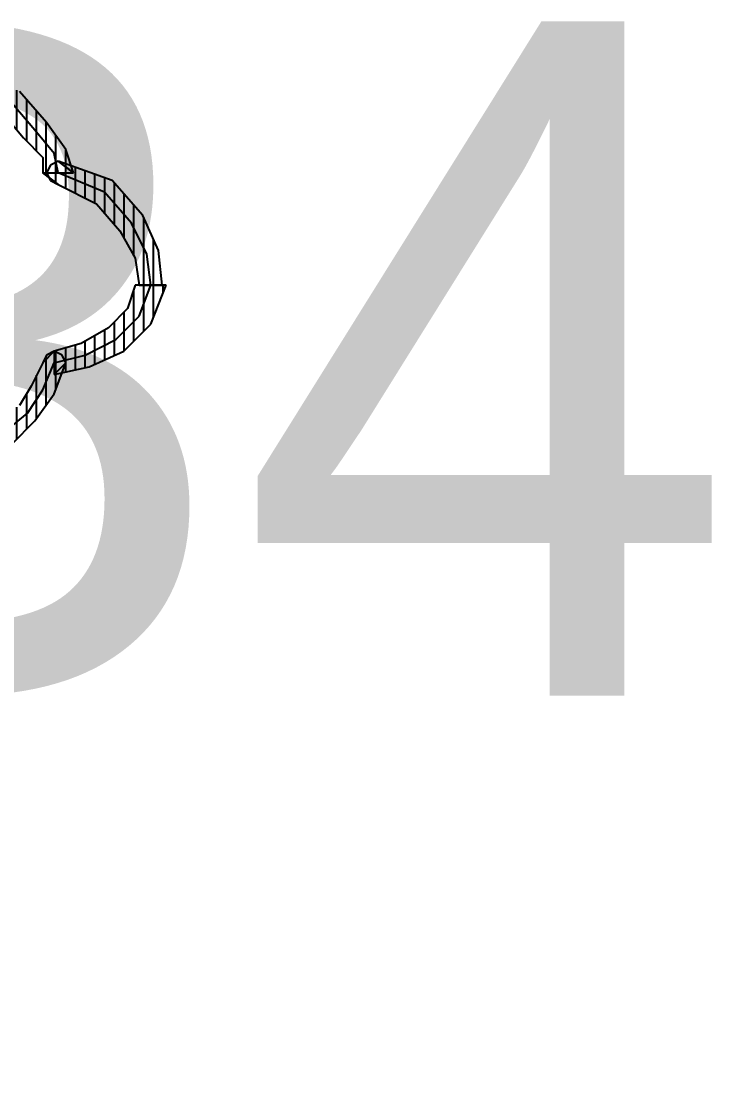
# Model space of a CAD drawing. Header units: millimetres. Extents: x 11489 to 12006, y 36725 to 37730.
# Drawn here: x 11687.41 to 11696.26, y 36931.5 to 36945.26 of the extents above; entities that cross this region are included whole.
import ezdxf
from ezdxf.enums import TextEntityAlignment as Align

# ---------------------------------------------------------------- set-up
doc = ezdxf.new("R2010")
doc.units = ezdxf.units.MM
doc.layers.add('OC-Mutfak_Ekipman', color=252, linetype='Continuous')
doc.styles.add('TAKSİM', font='GOTHIC.TTF', dxfattribs={"height": 7})
pattern_1 = [(360, (-19413.11011, 29189.02214), (1e-16, 0.125), [25])]

# ---------------------------------------------------------------- blocks, each defined once
blk = doc.blocks.new('A$C0b4f8896')
at = {"ltscale": 30}
h = blk.add_hatch(dxfattribs=at)
h.set_pattern_fill('DC_LINES', color=256, scale=0.1, style=0)
h.set_pattern_definition(pattern_1)
edge = h.paths.add_edge_path(flags=0)
edge.add_line((26.874, 37.305), (26.725, 37.453))
edge.add_line((26.725, 37.453), (26.427, 37.602))
edge.add_line((26.427, 37.602), (26.178, 37.75))
edge.add_line((26.178, 37.75), (25.98, 38.047))
edge.add_line((25.98, 38.047), (25.781, 38.344))
edge.add_line((25.781, 38.344), (25.483, 38.146))
edge.add_line((25.483, 38.146), (25.682, 37.849))
edge.add_line((25.682, 37.849), (25.98, 37.552))
edge.add_line((25.98, 37.552), (26.327, 37.305))
edge.add_line((26.327, 37.305), (26.725, 37.156))
edge.add_line((26.725, 37.156), (26.576, 37.305))
edge.add_line((26.576, 37.305), (26.725, 37.156))
edge.add_line((26.725, 37.156), (26.824, 37.205))
edge.add_line((26.824, 37.205), (26.874, 37.305))
edge.add_line((26.874, 37.305), (26.824, 37.403))
edge.add_line((26.824, 37.403), (26.725, 37.453))
h = blk.add_hatch(dxfattribs=at)
h.set_pattern_fill('DC_LINES', color=256, scale=0.1, style=0)
h.set_pattern_definition(pattern_1)
edge = h.paths.add_edge_path(flags=0)
edge.add_line((30.401, 38.344), (30.152, 38.294))
edge.add_line((30.152, 38.294), (29.904, 37.947))
edge.add_line((29.904, 37.947), (29.606, 37.7))
edge.add_line((29.606, 37.7), (29.357, 37.453))
edge.add_line((29.357, 37.453), (29.159, 37.453))
edge.add_line((29.159, 37.453), (29.159, 37.057))
edge.add_line((29.159, 37.057), (29.457, 37.156))
edge.add_line((29.457, 37.156), (29.805, 37.403))
edge.add_line((29.805, 37.403), (30.202, 37.75))
edge.add_line((30.202, 37.75), (30.45, 38.195))
edge.add_line((30.45, 38.195), (30.202, 38.146))
edge.add_line((30.202, 38.146), (30.45, 38.195))
edge.add_line((30.45, 38.195), (30.45, 38.344))
edge.add_line((30.45, 38.344), (30.351, 38.393))
edge.add_line((30.351, 38.393), (30.202, 38.393))
edge.add_line((30.202, 38.393), (30.152, 38.294))
h = blk.add_hatch(dxfattribs=at)
h.set_pattern_fill('DC_LINES', color=256, scale=0.1, style=0)
h.set_pattern_definition(pattern_1)
edge = h.paths.add_edge_path(flags=0)
edge.add_line((29.159, 37.453), (29.01, 37.255))
edge.add_line((29.01, 37.255), (28.761, 36.761))
edge.add_line((28.761, 36.761), (28.414, 36.463))
edge.add_line((28.414, 36.463), (28.066, 36.266))
edge.add_line((28.066, 36.266), (27.718, 36.216))
edge.add_line((27.718, 36.216), (27.718, 35.919))
edge.add_line((27.718, 35.919), (28.165, 35.969))
edge.add_line((28.165, 35.969), (28.612, 36.167))
edge.add_line((28.612, 36.167), (29.059, 36.562))
edge.add_line((29.059, 36.562), (29.308, 37.255))
edge.add_line((29.308, 37.255), (29.159, 37.057))
edge.add_line((29.159, 37.057), (29.308, 37.255))
edge.add_line((29.308, 37.255), (29.258, 37.354))
edge.add_line((29.258, 37.354), (29.159, 37.403))
edge.add_line((29.159, 37.403), (29.059, 37.354))
edge.add_line((29.059, 37.354), (29.01, 37.255))
h = blk.add_hatch(dxfattribs=at)
h.set_pattern_fill('DC_LINES', color=256, scale=0.1, style=0)
h.set_pattern_definition(pattern_1)
edge = h.paths.add_edge_path(flags=0)
edge.add_line((27.718, 36.216), (27.718, 36.266))
edge.add_line((27.718, 36.266), (27.42, 36.364))
edge.add_line((27.42, 36.364), (27.172, 36.611))
edge.add_line((27.172, 36.611), (26.973, 36.958))
edge.add_line((26.973, 36.958), (26.874, 37.305))
edge.add_line((26.874, 37.305), (26.576, 37.305))
edge.add_line((26.576, 37.305), (26.675, 36.859))
edge.add_line((26.675, 36.859), (26.874, 36.414))
edge.add_line((26.874, 36.414), (27.221, 36.067))
edge.add_line((27.221, 36.067), (27.718, 35.87))
edge.add_line((27.718, 35.87), (27.718, 35.919))
for p, q in [((25.682, 37.849), (25.98, 37.552)), ((25.831, 37.947), (26.079, 37.65)), ((29.904, 37.947), (29.606, 37.7)), ((29.705, 37.552), (30.053, 37.849)), ((26.427, 37.602), (26.178, 37.75)), ((29.805, 37.403), (30.202, 37.75)), ((26.079, 37.65), (26.377, 37.453)), ((26.725, 37.453), (26.427, 37.602)), ((29.606, 37.7), (29.357, 37.453)), ((25.98, 37.552), (26.327, 37.305)), ((26.377, 37.453), (26.725, 37.305)), ((26.874, 37.305), (26.725, 37.453)), ((26.824, 37.403), (26.725, 37.453)), ((26.725, 37.453), (26.874, 37.305)), ((29.159, 37.453), (29.01, 37.255)), ((29.01, 37.255), (29.159, 37.453)), ((29.357, 37.453), (29.159, 37.453)), ((29.159, 37.453), (29.159, 37.057)), ((29.159, 37.453), (29.159, 37.453)), ((29.407, 37.305), (29.705, 37.552)), ((26.327, 37.305), (26.725, 37.156)), ((26.874, 37.305), (26.576, 37.305)), ((26.576, 37.305), (26.675, 36.859)), ((26.725, 37.156), (26.576, 37.305)), ((26.576, 37.305), (26.725, 37.156)), ((26.725, 37.305), (26.824, 36.908)), ((26.874, 37.305), (26.824, 37.403)), ((26.824, 37.205), (26.874, 37.305)), ((26.973, 36.958), (26.874, 37.305)), ((26.874, 37.305), (26.874, 37.305)), ((29.059, 37.354), (29.01, 37.255)), ((29.159, 37.403), (29.059, 37.354)), ((29.258, 37.354), (29.159, 37.403)), ((29.159, 37.255), (29.407, 37.305)), ((29.308, 37.255), (29.258, 37.354)), ((29.457, 37.156), (29.805, 37.403)), ((26.725, 37.156), (26.824, 37.205)), ((29.01, 37.255), (28.761, 36.761)), ((28.91, 36.661), (29.159, 37.255)), ((29.059, 36.562), (29.308, 37.255)), ((29.308, 37.255), (29.159, 37.057)), ((29.159, 37.057), (29.308, 37.255)), ((29.159, 37.057), (29.457, 37.156)), ((26.824, 36.908), (27.023, 36.513)), ((27.172, 36.611), (26.973, 36.958)), ((26.675, 36.859), (26.874, 36.414)), ((28.761, 36.761), (28.414, 36.463)), ((27.42, 36.364), (27.172, 36.611)), ((28.513, 36.314), (28.91, 36.661)), ((27.023, 36.513), (27.321, 36.216)), ((28.612, 36.167), (29.059, 36.562)), ((26.874, 36.414), (27.221, 36.067)), ((27.718, 36.266), (27.42, 36.364)), ((28.414, 36.463), (28.066, 36.266)), ((27.321, 36.216), (27.718, 36.067)), ((27.718, 36.216), (27.718, 36.266)), ((28.066, 36.266), (27.718, 36.216)), ((27.718, 35.919), (27.718, 36.216)), ((27.718, 36.216), (27.718, 36.216)), ((27.718, 36.216), (27.718, 35.919)), ((28.116, 36.117), (28.513, 36.314)), ((27.221, 36.067), (27.718, 35.87)), ((27.718, 36.067), (28.116, 36.117)), ((28.165, 35.969), (28.612, 36.167)), ((27.718, 35.919), (28.165, 35.969)), ((27.718, 35.87), (27.718, 35.919))]:
    blk.add_line(p, q, dxfattribs=at)

msp = doc.modelspace()

# ---------------------------------------------------------------- block references
at = {"layer": 'OC-Mutfak_Ekipman', "linetype": 'Continuous', "rotation": 89.99999999999999}
msp.add_blockref('A$C0b4f8896', (11725.136, 36914.163), dxfattribs=at)

# ---------------------------------------------------------------- texts
at = {"style": 'TAKSİM'}
msp.add_text('B4', height=8.64, dxfattribs=at).set_placement((11689.534, 36936.622), align=Align.CENTER)
msp.add_text('bulaşık yıkama', height=13, dxfattribs=at).set_placement((11571.994, 36923.79))

doc.saveas('drawing.dxf')
